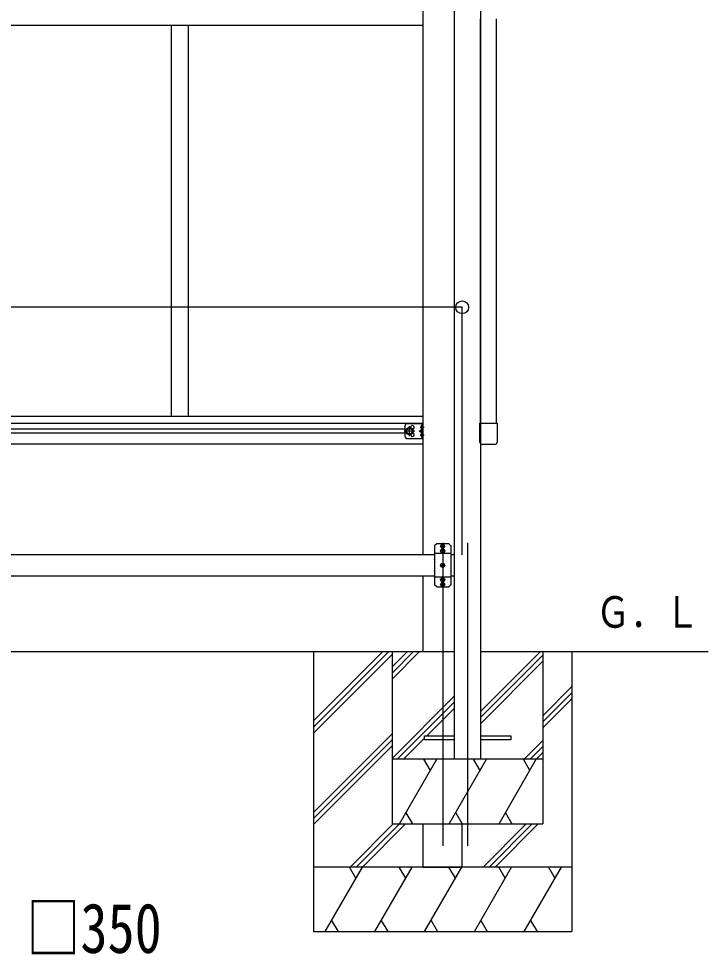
# Model space of a CAD drawing. Units: millimetres, scale not verified. Extents: x -14718 to 14718, y -10395 to 10395.
# Drawn here: x 763 to 2364, y -4854 to -2684 of the extents above; entities that cross this region are included whole.
import ezdxf
from ezdxf.enums import TextEntityAlignment as Align

# ---------------------------------------------------------------- set-up
doc = ezdxf.new("R2010")
doc.units = ezdxf.units.MM
doc.header["$LTSCALE"] = 40
for name, color, linetype in [('0-2_USER1', 3, 'Continuous'), ('0-3_YKK_12', 2, 'Continuous'), ('0-4_YKK_13', 4, 'Continuous'), ('0-5_YKK_A1', 4, 'Continuous'), ('0-6_YKK_D', 6, 'Continuous')]:
    doc.layers.add(name, color=color, linetype=linetype)
doc.styles.add('ＭＳ ゴシック', font='')
doc.styles.get('ＭＳ ゴシック').set_extended_font_data('MS Gothic')

msp = doc.modelspace()

# ---------------------------------------------------------------- linework, layer by layer
at = {"layer": '0-3_YKK_12'}
for p, q in [((1753.27, -3907.44), (1741.8, -3907.44)), ((1747.53, -3899.98), (1747.53, -4602.8)), ((1747.53, -3913.17), (1747.53, -3901.7)), ((1805.03, -3899.98), (1805.03, -4602.8)), ((1753.27, -3918.44), (1741.8, -3918.44)), ((1747.53, -3924.17), (1747.53, -3912.7)), ((1753.27, -3951.94), (1741.8, -3951.94)), ((1753.27, -3985.44), (1741.8, -3985.44)), ((1747.53, -3991.17), (1747.53, -3979.7)), ((1747.53, -4002.17), (1747.53, -3990.7)), ((1753.27, -3996.44), (1741.8, -3996.44))]:
    msp.add_line(p, q, dxfattribs=at)
at = {"layer": '0-4_YKK_13'}
for p, q in [((1665.33, -3622.94), (1702.33, -3622.94)), ((1699.83, -3657.94), (1699.83, -3622.94)), ((1702.33, -3657.94), (1702.33, -3622.94)), ((1682.84, -3640.44), (1657.83, -3640.44)), ((1660.33, -3652.94), (1660.33, -3627.94)), ((1670.33, -3651.94), (1670.33, -3628.94)), ((1699.83, -3640.44), (1692.83, -3640.44)), ((1694.95, -3631.44), (1704.83, -3631.44)), ((1696.65, -3630.93), (1697.45, -3630.98)), ((1696.65, -3631.94), (1697.45, -3631.89)), ((1697.45, -3630.98), (1697.45, -3631.89)), ((1699.14, -3626.79), (1699.33, -3626.79)), ((1699.14, -3636.09), (1699.33, -3636.09)), ((1699.14, -3644.78), (1699.33, -3644.78)), ((1699.83, -3635.59), (1699.83, -3627.29)), ((1699.83, -3653.59), (1699.83, -3645.28)), ((1665.33, -3657.94), (1702.33, -3657.94)), ((1694.95, -3649.44), (1704.83, -3649.44)), ((1696.65, -3648.93), (1697.45, -3648.98)), ((1696.65, -3649.94), (1697.45, -3649.89)), ((1697.45, -3648.98), (1697.45, -3649.89)), ((1699.14, -3654.09), (1699.33, -3654.09)), ((1868.29, -3671.44), (1839.27, -3671.44)), ((1733.53, -3901.94), (1728.53, -3906.94)), ((1728.53, -3906.94), (1728.53, -3937.22)), ((1746.82, -3901.94), (1733.53, -3901.94)), ((1745.16, -3906.84), (1746.19, -3906.83)), ((1746.19, -3906.83), (1746.8, -3906.71)), ((1746.92, -3906.1), (1746.8, -3906.71)), ((1746.94, -3905.06), (1746.92, -3906.1)), ((1748.13, -3905.06), (1748.14, -3906.1)), ((1748.14, -3906.1), (1748.26, -3906.71)), ((1761.53, -3901.94), (1748.25, -3901.94)), ((1748.87, -3906.83), (1748.26, -3906.71)), ((1749.91, -3906.84), (1748.87, -3906.83)), ((1761.53, -3901.94), (1766.53, -3906.94)), ((1766.53, -3906.94), (1766.53, -3937.22)), ((1766.53, -3924.34), (1728.53, -3924.34)), ((1745.16, -3908.03), (1746.19, -3908.05)), ((1745.16, -3917.84), (1746.19, -3917.83)), ((1745.16, -3919.03), (1746.19, -3919.05)), ((1746.19, -3908.05), (1746.8, -3908.17)), ((1746.19, -3917.83), (1746.8, -3917.71)), ((1746.19, -3919.05), (1746.8, -3919.17)), ((1746.92, -3908.78), (1746.8, -3908.17)), ((1746.92, -3917.1), (1746.8, -3917.71)), ((1746.92, -3919.78), (1746.8, -3919.17)), ((1746.94, -3909.81), (1746.92, -3908.78)), ((1746.94, -3916.06), (1746.92, -3917.1)), ((1746.94, -3920.81), (1746.92, -3919.78)), ((1748.13, -3909.81), (1748.14, -3908.78)), ((1748.13, -3916.06), (1748.14, -3917.1)), ((1748.13, -3920.81), (1748.14, -3919.78)), ((1748.14, -3908.78), (1748.26, -3908.17)), ((1748.14, -3917.1), (1748.26, -3917.71)), ((1748.14, -3919.78), (1748.26, -3919.17)), ((1748.87, -3908.05), (1748.26, -3908.17)), ((1748.87, -3917.83), (1748.26, -3917.71)), ((1748.87, -3919.05), (1748.26, -3919.17)), ((1749.91, -3908.03), (1748.87, -3908.05)), ((1749.91, -3917.84), (1748.87, -3917.83)), ((1749.91, -3919.03), (1748.87, -3919.05)), ((1728.53, -3938.65), (1728.53, -3965.22)), ((1746.92, -3950.6), (1746.8, -3951.21)), ((1746.94, -3949.56), (1746.92, -3950.6)), ((1748.13, -3949.56), (1748.14, -3950.6)), ((1748.14, -3950.6), (1748.26, -3951.21)), ((1766.53, -3938.65), (1766.53, -3965.22)), ((1728.53, -3966.65), (1728.53, -3996.94)), ((1745.16, -3951.34), (1746.19, -3951.33)), ((1745.16, -3952.53), (1746.19, -3952.55)), ((1746.19, -3951.33), (1746.8, -3951.21)), ((1746.19, -3952.55), (1746.8, -3952.67)), ((1746.92, -3953.28), (1746.8, -3952.67)), ((1746.94, -3954.31), (1746.92, -3953.28)), ((1748.13, -3954.31), (1748.14, -3953.28)), ((1748.14, -3953.28), (1748.26, -3952.67)), ((1748.87, -3951.33), (1748.26, -3951.21)), ((1748.87, -3952.55), (1748.26, -3952.67)), ((1749.91, -3951.34), (1748.87, -3951.33)), ((1749.91, -3952.53), (1748.87, -3952.55)), ((1766.53, -3966.65), (1766.53, -3996.94)), ((1766.53, -3979.54), (1728.53, -3979.54)), ((1745.16, -3984.84), (1746.19, -3984.83)), ((1745.16, -3986.03), (1746.19, -3986.05)), ((1746.19, -3984.83), (1746.8, -3984.71)), ((1746.19, -3986.05), (1746.8, -3986.17)), ((1746.92, -3984.1), (1746.8, -3984.71)), ((1746.92, -3986.78), (1746.8, -3986.17)), ((1746.94, -3983.06), (1746.92, -3984.1)), ((1746.94, -3987.81), (1746.92, -3986.78)), ((1746.94, -3994.06), (1746.92, -3995.1)), ((1748.13, -3983.06), (1748.14, -3984.1)), ((1748.13, -3987.81), (1748.14, -3986.78)), ((1748.13, -3994.06), (1748.14, -3995.1)), ((1748.14, -3984.1), (1748.26, -3984.71)), ((1748.14, -3986.78), (1748.26, -3986.17)), ((1748.87, -3984.83), (1748.26, -3984.71)), ((1748.87, -3986.05), (1748.26, -3986.17)), ((1749.91, -3984.84), (1748.87, -3984.83)), ((1749.91, -3986.03), (1748.87, -3986.05)), ((1733.53, -4001.94), (1728.53, -3996.94)), ((1733.53, -4001.94), (1746.82, -4001.94)), ((1745.16, -3995.84), (1746.19, -3995.83)), ((1745.16, -3997.03), (1746.19, -3997.05)), ((1746.19, -3995.83), (1746.8, -3995.71)), ((1746.19, -3997.05), (1746.8, -3997.17)), ((1746.92, -3995.1), (1746.8, -3995.71)), ((1746.92, -3997.78), (1746.8, -3997.17)), ((1746.94, -3998.81), (1746.92, -3997.78)), ((1748.13, -3998.81), (1748.14, -3997.78)), ((1748.14, -3995.1), (1748.26, -3995.71)), ((1748.14, -3997.78), (1748.26, -3997.17)), ((1748.25, -4001.94), (1761.53, -4001.94)), ((1748.87, -3995.83), (1748.26, -3995.71)), ((1748.87, -3997.05), (1748.26, -3997.17)), ((1749.91, -3995.84), (1748.87, -3995.83)), ((1749.91, -3997.03), (1748.87, -3997.05)), ((1761.53, -4001.94), (1766.53, -3996.94)), ((1835.03, -4347.44), (1905.28, -4347.44))]:
    msp.add_line(p, q, dxfattribs=at)
for points in [[(1833.78, -3665.94), (1833.78, -3622.24), (1873.78, -3622.24), (1873.78, -3665.94)], [(1677.84, -3640.44), (1674.09, -3633.94), (1666.58, -3633.94), (1662.83, -3640.44)], [(1677.84, -3640.44), (1674.09, -3646.94), (1666.58, -3646.94), (1662.83, -3640.44)], [(1698.95, -3644.81), (1692.83, -3640.44), (1698.95, -3636.07)], [(1775.03, -4356.44), (1705.28, -4356.44), (1705.28, -4347.44), (1775.03, -4347.44)], [(1905.28, -4347.44), (1905.28, -4356.44), (1835.03, -4356.44)]]:
    msp.add_lwpolyline(points, dxfattribs=at)
for centre, radius in [((1670.33, -3640.44), 8.5), ((1670.33, -3640.44), 7.5), ((1670.33, -3640.44), 6.5), ((1747.53, -3907.44), 4.74), ((1747.53, -3918.44), 4.74), ((1747.53, -3951.94), 4.74), ((1747.53, -3985.44), 4.74), ((1747.53, -3996.44), 4.74)]:
    msp.add_circle(centre, radius, dxfattribs=at)
for centre, radius, start, end in [((1665.33, -3627.94), 5, 90, 180), ((1677.33, -3631.94), 4.25, 274.76077, 186.29431), ((1677.33, -3648.94), 4.25, 173.70569, 85.23923), ((1702.63, -3631.44), 6, 132.23581, 175.17204), ((1702.63, -3631.44), 6, 184.82796, 227.76419), ((1702.63, -3649.44), 6, 132.23581, 175.17204), ((1699.14, -3627.59), 0.8, 90, 132.23581), ((1699.14, -3635.29), 0.8, 227.76419, 270), ((1699.14, -3645.58), 0.8, 90, 132.23581), ((1699.33, -3627.29), 0.5, 0, 90), ((1699.33, -3635.59), 0.5, 270, 0), ((1699.33, -3645.28), 0.5, 0, 90), ((1665.33, -3652.94), 5, 180, 270), ((1702.63, -3649.44), 6, 184.82796, 227.76419), ((1699.14, -3653.29), 0.8, 227.76419, 270), ((1699.33, -3653.59), 0.5, 270, 0), ((1747.53, -3907.44), 2.45, 165.9892, 194.0108), ((1747.53, -3901.24), 1, 224.427, 315.573), ((1747.53, -3907.44), 2.45, 75.9892, 104.0108), ((1747.53, -3907.44), 2.45, 345.9892, 14.0108), ((1747.53, -3918.44), 2.45, 165.9892, 194.0108), ((1747.53, -3907.44), 2.45, 255.9892, 284.0108), ((1747.53, -3918.44), 2.45, 75.9892, 104.0108), ((1747.53, -3918.44), 2.45, 255.9892, 284.0108), ((1747.53, -3918.44), 2.45, 345.9892, 14.0108), ((1727.83, -3937.94), 1, 314.427, 45.573), ((1747.53, -3951.94), 2.45, 75.9892, 104.0108), ((1767.23, -3937.94), 1, 134.427, 225.573), ((1727.83, -3965.94), 1, 314.427, 45.573), ((1747.53, -3951.94), 2.45, 165.9892, 194.0108), ((1747.53, -3951.94), 2.45, 255.9892, 284.0108), ((1747.53, -3951.94), 2.45, 345.9892, 14.0108), ((1767.23, -3965.94), 1, 134.427, 225.573), ((1747.53, -3985.44), 2.45, 165.9892, 194.0108), ((1747.53, -3985.44), 2.45, 75.9892, 104.0108), ((1747.53, -3985.44), 2.45, 255.9892, 284.0108), ((1747.53, -3996.44), 2.45, 75.9892, 104.0108), ((1747.53, -3985.44), 2.45, 345.9892, 14.0108), ((1747.53, -3996.44), 2.45, 165.9892, 194.0108), ((1747.53, -4002.64), 1, 44.427, 135.573), ((1747.53, -3996.44), 2.45, 255.9892, 284.0108), ((1747.53, -3996.44), 2.45, 345.9892, 14.0108)]:
    msp.add_arc(centre, radius, start, end, dxfattribs=at)
for centre, major_axis in [((1839.29, -3665.93), (-3.9, -3.9)), ((1868.27, -3665.93), (3.9, -3.9))]:
    msp.add_ellipse(centre, major_axis=major_axis, ratio=0.997265, start_param=5.4991567, end_param=7.0672139, dxfattribs=at)
at = {"layer": '0-5_YKK_A1'}
for p, q in [((1702.33, -3926.94), (1702.33, -1522.94)), ((1835.03, -3622.24), (1835.03, -2683.64)), ((1872.53, -3622.24), (1872.53, -2683.64)), ((1702.33, -2699.44), (-607.77, -2699.44)), ((1117.03, -2699.44), (1117.03, -3606.44)), ((1157.03, -2699.44), (1157.03, -3606.44)), ((1702.33, -3606.44), (-607.77, -3606.44)), ((1702.33, -3622.44), (-607.77, -3622.44)), ((1660.33, -3635.94), (-565.77, -3635.94)), ((1660.33, -3644.94), (-565.77, -3644.94)), ((1702.33, -3670.94), (-607.77, -3670.94)), ((567.28, -3926.94), (1728.53, -3926.94)), ((1766.53, -3926.94), (1775.03, -3926.94)), ((1728.53, -3976.94), (567.28, -3976.94)), ((1702.33, -4151.94), (1702.33, -3976.94)), ((1775.03, -3976.94), (1766.53, -3976.94)), ((572.28, -4151.94), (1775.03, -4151.94)), ((1447.53, -4151.94), (1447.53, -4801.94)), ((1447.53, -4312.91), (1608.51, -4151.94)), ((1447.53, -4327.06), (1622.65, -4151.94)), ((1447.53, -4341.2), (1630.03, -4158.7)), ((1630.03, -4151.94), (1630.03, -4551.94)), ((1630.03, -4187.67), (1665.76, -4151.94)), ((1630.03, -4201.81), (1679.9, -4151.94)), ((1630.03, -4215.95), (1694.05, -4151.94)), ((1835.03, -4151.94), (2363.95, -4151.94)), ((1835.03, -4291.03), (1974.13, -4151.94)), ((1835.03, -4305.17), (1980.03, -4160.18)), ((1980.03, -4151.94), (1980.03, -4551.94)), ((2047.53, -4151.94), (2047.53, -4801.94)), ((1835.03, -4319.32), (1980.03, -4174.32)), ((1630.03, -4399.8), (1775.03, -4254.8)), ((1980.03, -4300.91), (2047.53, -4233.41)), ((1980.03, -4315.06), (2047.53, -4247.56)), ((1642.03, -4401.94), (1775.03, -4268.94)), ((1980.03, -4329.2), (2047.53, -4261.7)), ((1710.68, -4347.44), (1775.03, -4283.08)), ((1447.53, -4525.05), (1630.03, -4342.55)), ((1447.53, -4539.19), (1630.03, -4356.69)), ((1656.18, -4401.94), (1705.28, -4352.83)), ((1936.26, -4401.94), (1980.03, -4358.16)), ((1447.53, -4553.33), (1630.03, -4370.83)), ((1950.4, -4401.94), (1980.03, -4372.31)), ((1980.03, -4401.94), (1630.03, -4401.94)), ((1647.27, -4551.94), (1733.87, -4401.94)), ((1718.87, -4427.92), (1703.87, -4401.94)), ((1762.74, -4551.94), (1849.34, -4401.94)), ((1834.34, -4427.92), (1819.34, -4401.93)), ((1878.21, -4551.94), (1964.81, -4401.94)), ((1949.81, -4427.92), (1934.81, -4401.94)), ((1964.54, -4401.94), (1980.03, -4386.45)), ((1662.27, -4525.95), (1677.27, -4551.94)), ((1777.74, -4525.96), (1792.74, -4551.94)), ((1893.21, -4525.96), (1908.21, -4551.94)), ((1532.77, -4651.94), (1632.77, -4551.94)), ((1546.92, -4651.94), (1646.92, -4551.94)), ((1561.06, -4651.94), (1661.06, -4551.94)), ((1630.03, -4551.94), (1980.03, -4551.94)), ((1702.33, -4651.94), (1702.33, -4551.94)), ((1792.73, -4651.94), (1792.73, -4551.94)), ((1841.14, -4651.94), (1941.14, -4551.94)), ((1855.28, -4651.94), (1955.28, -4551.94)), ((1869.43, -4651.94), (1969.43, -4551.94)), ((2047.53, -4651.94), (1447.53, -4651.94)), ((1474.55, -4801.93), (1561.15, -4651.94)), ((1546.15, -4677.92), (1531.15, -4651.94)), ((1590.02, -4801.94), (1676.62, -4651.94)), ((1661.62, -4677.92), (1646.62, -4651.94)), ((1702.33, -4651.94), (1792.73, -4651.94)), ((1705.49, -4801.94), (1792.09, -4651.94)), ((1777.09, -4677.92), (1762.09, -4651.93)), ((1820.96, -4801.94), (1907.56, -4651.94)), ((1892.56, -4677.92), (1877.56, -4651.94)), ((1936.43, -4801.94), (2023.03, -4651.94)), ((1993.03, -4651.94), (2008.03, -4677.92)), ((1489.55, -4775.96), (1504.55, -4801.93)), ((1605.02, -4775.95), (1620.02, -4801.94)), ((1720.49, -4775.96), (1735.49, -4801.94)), ((1835.96, -4775.96), (1850.96, -4801.94)), ((1951.43, -4775.96), (1966.43, -4801.94)), ((1447.53, -4801.94), (2047.53, -4801.94))]:
    msp.add_line(p, q, dxfattribs=at)
for points in [[(1775.53, -1409.52), (1835.03, -1409.52), (1835.03, -4401.94)], [(1835.03, -4401.94), (1775.03, -4401.94), (1775.03, -1436.22)]]:
    msp.add_lwpolyline(points, dxfattribs=at)
at = {"layer": '0-6_YKK_D'}
for p, q in [((1792.73, -3353.05), (-3098.67, -3353.05)), ((1792.73, -3927.93), (1792.73, -3352.05))]:
    msp.add_line(p, q, dxfattribs=at)
msp.add_circle((1792.73, -3353.05), 14.88, dxfattribs=at)

# ---------------------------------------------------------------- texts
at = {"layer": '0-2_USER1', "style": 'ＭＳ ゴシック', "width": 0.8}
msp.add_text('Ｇ．Ｌ', height=73.31, dxfattribs=at).set_placement((2103.09, -4118.7), align=Align.BOTTOM_LEFT)
at = {"layer": '0-6_YKK_D', "style": 'ＭＳ ゴシック', "width": 0.8}
msp.add_text('□350', height=115.5, dxfattribs=at).set_placement((780.73, -4885.94), align=Align.BOTTOM_LEFT)

doc.saveas('drawing.dxf')
